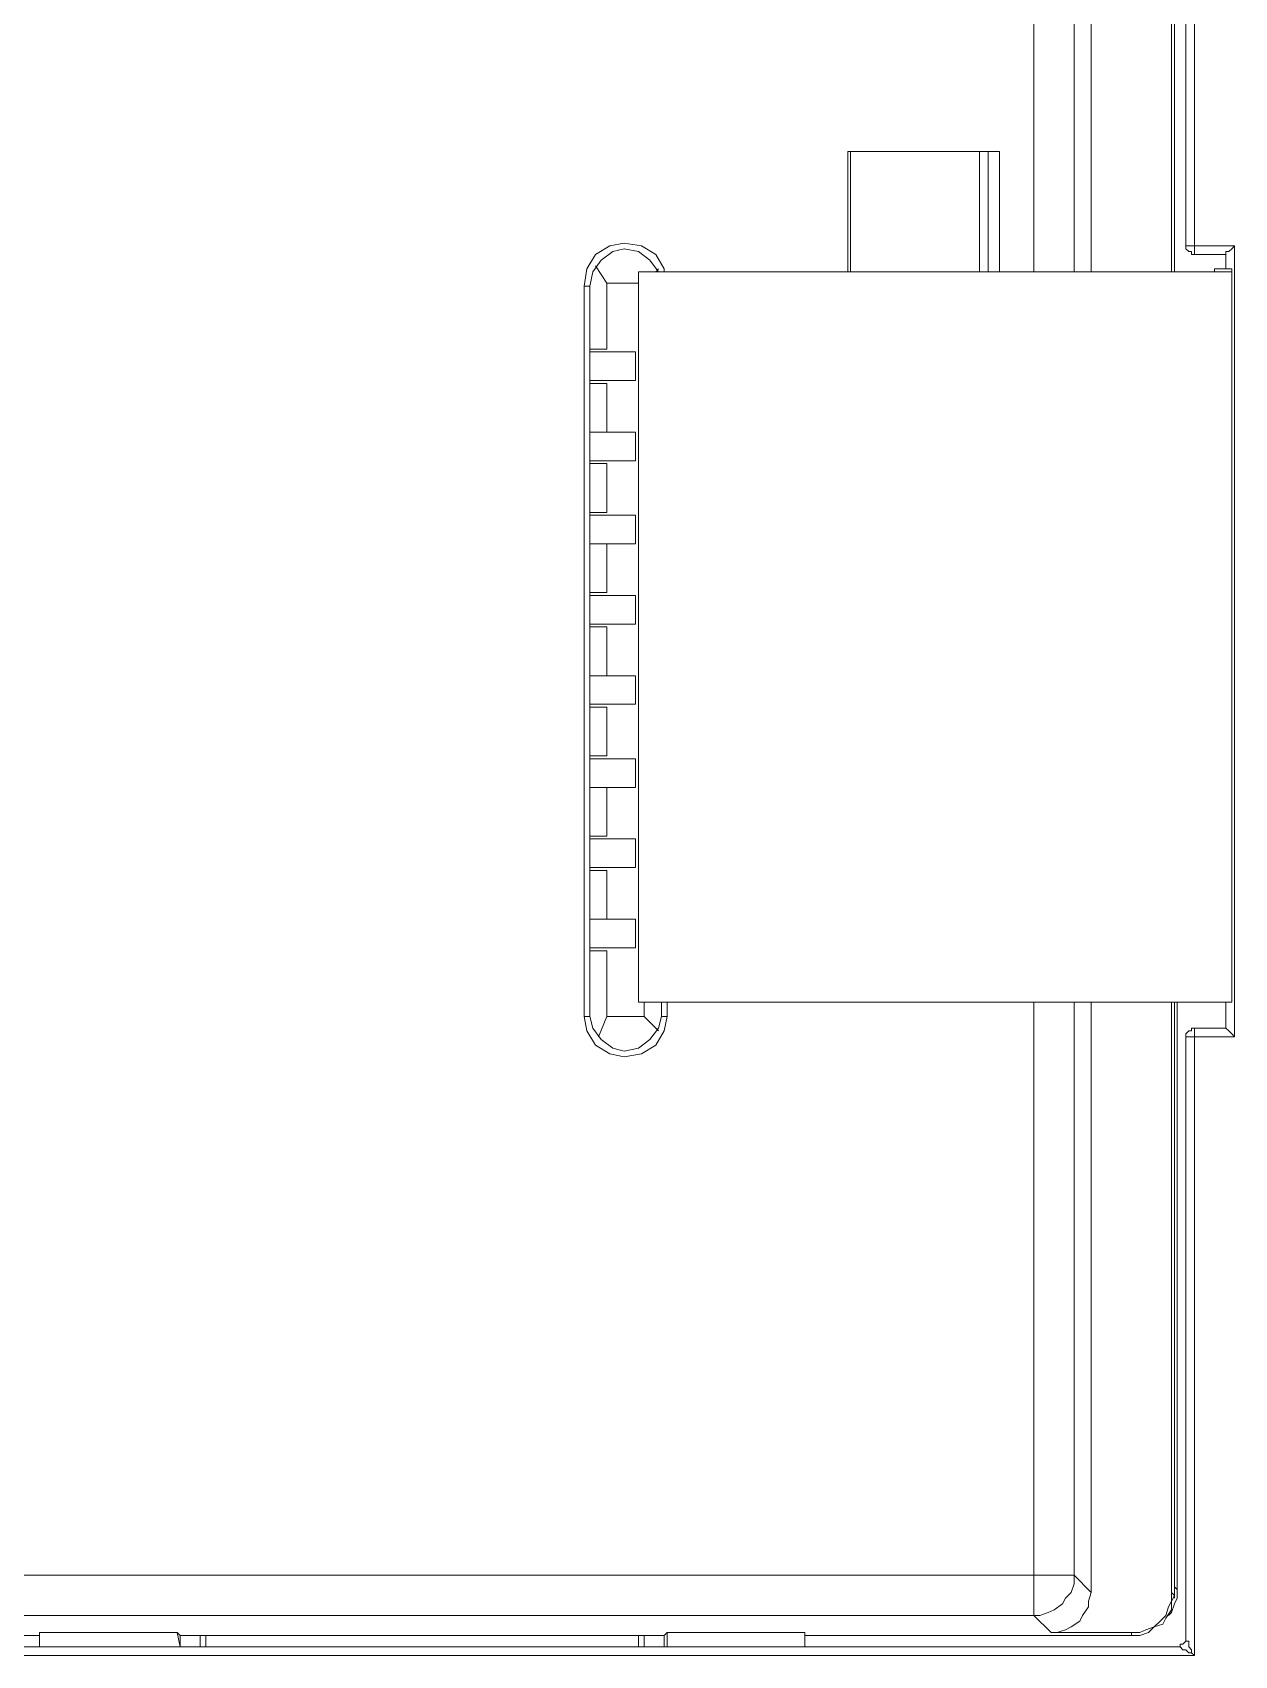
# Model space of a CAD drawing. Header units: centimetres. Extents: x -12.2 to 12.2, y -6.1 to 6.1.
# Drawn here: x -7.083 to -5.603, y -3.759 to -1.76 of the extents above; entities that cross this region are included whole.
import ezdxf

# ---------------------------------------------------------------- set-up
doc = ezdxf.new("R2010")
doc.units = ezdxf.units.CM
doc.header["$MEASUREMENT"] = 0
doc.layers.add('Camada 1', color=7, linetype='Continuous')

msp = doc.modelspace()

# ---------------------------------------------------------------- linework, layer by layer
at = {"layer": 'Camada 1', "lineweight": 9}
for points in [[(-5.65215, 3.74466), (-5.65215, 3.74466), (-5.65215, -2.02326), (-5.65215, -2.02326)], [(-5.66273, -2.02326), (-5.66273, -2.02326), (-5.66273, 3.72349), (-5.66273, 3.72349)], [(-5.77915, -2.05501), (-5.77915, -2.05501), (-5.77915, 3.66705), (-5.77915, 3.66705)], [(-5.68037, -2.05501), (-5.68037, -2.05501), (-5.68037, 3.66705), (-5.68037, 3.66705)], [(-5.8497, -2.05501), (-5.8497, -2.05501), (-5.8497, 0.13222), (-5.8497, 0.13222)], [(-5.80031, 0.13222), (-5.80031, 0.13222), (-5.80031, -2.05501), (-5.80031, -2.05501)], [(-5.67684, -2.05501), (-5.67684, -2.05501), (-5.67684, -1.55759), (-5.67684, -1.55759)], [(-6.07901, -1.90684), (-6.07901, -1.90684), (-5.89204, -1.90684), (-5.89204, -1.90684)], [(-6.07901, -2.05501), (-6.07901, -2.05501), (-6.07901, -1.90684), (-6.07901, -1.90684)], [(-6.07548, -2.05501), (-6.07548, -2.05501), (-6.07548, -1.90684), (-6.07548, -1.90684)], [(-5.91673, -1.90684), (-5.91673, -1.90684), (-5.91673, -2.05501), (-5.91673, -2.05501)], [(-5.90615, -1.90684), (-5.90615, -1.90684), (-5.90615, -2.05501), (-5.90615, -2.05501)], [(-5.89204, -1.90684), (-5.89204, -1.90684), (-5.89204, -2.05501), (-5.89204, -2.05501)], [(-5.65215, -2.02326), (-5.65215, -2.02326), (-5.60276, -2.02326), (-5.60276, -2.02326)], [(-5.61334, -2.03384), (-5.61334, -2.03384), (-5.65215, -2.03384), (-5.65215, -2.03384)], [(-5.61334, -2.05148), (-5.61334, -2.05148), (-5.61334, -2.03384), (-5.61334, -2.03384)], [(-5.60276, -2.02326), (-5.60276, -2.02326), (-5.60276, -2.99692), (-5.60276, -2.99692)], [(-6.38945, -2.04795), (-6.38945, -2.04795), (-6.37534, -2.06912), (-6.37534, -2.06912)], [(-6.33654, -2.95459), (-6.33654, -2.95459), (-6.33654, -2.05501), (-6.33654, -2.05501)], [(-6.33654, -2.05501), (-6.33654, -2.05501), (-6.33654, -2.95459), (-6.33654, -2.95459)], [(-6.31184, -2.05148), (-6.31184, -2.05148), (-6.31537, -2.05501), (-6.31537, -2.05501)], [(-5.62745, -2.05148), (-5.62745, -2.05148), (-5.60629, -2.05148), (-5.60629, -2.05148)], [(-5.62745, -2.05501), (-5.62745, -2.05501), (-5.62745, -2.05148), (-5.62745, -2.05148)], [(-5.60629, -2.05148), (-5.60629, -2.05148), (-5.62745, -2.05148), (-5.62745, -2.05148)], [(-5.62745, -2.05148), (-5.62745, -2.05148), (-5.61334, -2.05148), (-5.61334, -2.05148)], [(-5.60629, -2.05501), (-5.60629, -2.05501), (-5.62745, -2.05501), (-5.62745, -2.05501)], [(-5.60629, -2.05501), (-5.60629, -2.05501), (-5.60629, -2.05148), (-5.60629, -2.05148)], [(-5.60629, -2.95459), (-5.60629, -2.95459), (-5.60629, -2.05501), (-5.60629, -2.05501)], [(-5.60629, -2.05501), (-5.60629, -2.05501), (-5.60629, -2.95459), (-5.60629, -2.95459)], [(-6.40356, -2.07265), (-6.40356, -2.07265), (-6.40356, -2.97223), (-6.40356, -2.97223)], [(-6.40356, -2.07265), (-6.40356, -2.07265), (-6.39651, -2.07265), (-6.39651, -2.07265)], [(-6.39651, -2.97223), (-6.39651, -2.97223), (-6.39651, -2.07265), (-6.39651, -2.07265)], [(-6.37534, -2.06912), (-6.37534, -2.06912), (-6.37534, -2.15026), (-6.37534, -2.15026)], [(-6.33654, -2.06912), (-6.33654, -2.06912), (-6.37534, -2.06912), (-6.37534, -2.06912)], [(-6.34006, -2.15378), (-6.34006, -2.15378), (-6.39651, -2.15378), (-6.39651, -2.15378)], [(-6.34006, -2.15378), (-6.34006, -2.15378), (-6.34006, -2.18906), (-6.34006, -2.18906)], [(-6.34006, -2.18906), (-6.34006, -2.18906), (-6.39651, -2.18906), (-6.39651, -2.18906)], [(-6.37534, -2.19259), (-6.37534, -2.19259), (-6.37534, -2.25256), (-6.37534, -2.25256)], [(-6.39651, -2.25256), (-6.39651, -2.25256), (-6.34006, -2.25256), (-6.34006, -2.25256)], [(-6.34006, -2.28784), (-6.34006, -2.28784), (-6.34006, -2.25256), (-6.34006, -2.25256)], [(-6.39651, -2.28784), (-6.39651, -2.28784), (-6.34006, -2.28784), (-6.34006, -2.28784)], [(-6.37534, -2.29137), (-6.37534, -2.29137), (-6.37534, -2.35134), (-6.37534, -2.35134)], [(-6.34006, -2.35487), (-6.34006, -2.35487), (-6.39651, -2.35487), (-6.39651, -2.35487)], [(-6.34006, -2.35487), (-6.34006, -2.35487), (-6.34006, -2.39015), (-6.34006, -2.39015)], [(-6.34006, -2.39015), (-6.34006, -2.39015), (-6.39651, -2.39015), (-6.39651, -2.39015)], [(-6.37534, -2.39015), (-6.37534, -2.39015), (-6.37534, -2.45012), (-6.37534, -2.45012)], [(-6.39651, -2.45364), (-6.39651, -2.45364), (-6.34006, -2.45364), (-6.34006, -2.45364)], [(-6.34006, -2.48892), (-6.34006, -2.48892), (-6.34006, -2.45364), (-6.34006, -2.45364)], [(-6.39651, -2.48892), (-6.39651, -2.48892), (-6.34006, -2.48892), (-6.34006, -2.48892)], [(-6.37534, -2.49245), (-6.37534, -2.49245), (-6.37534, -2.55242), (-6.37534, -2.55242)], [(-6.34006, -2.55242), (-6.34006, -2.55242), (-6.39651, -2.55242), (-6.39651, -2.55242)], [(-6.34006, -2.55242), (-6.34006, -2.55242), (-6.34006, -2.5877), (-6.34006, -2.5877)], [(-6.34006, -2.5877), (-6.34006, -2.5877), (-6.39651, -2.5877), (-6.39651, -2.5877)], [(-6.37534, -2.59123), (-6.37534, -2.59123), (-6.37534, -2.6512), (-6.37534, -2.6512)], [(-6.39651, -2.65473), (-6.39651, -2.65473), (-6.34006, -2.65473), (-6.34006, -2.65473)], [(-6.34006, -2.69001), (-6.34006, -2.69001), (-6.34006, -2.65473), (-6.34006, -2.65473)], [(-6.39651, -2.69001), (-6.39651, -2.69001), (-6.34006, -2.69001), (-6.34006, -2.69001)], [(-6.37534, -2.69001), (-6.37534, -2.69001), (-6.37534, -2.74998), (-6.37534, -2.74998)], [(-6.34006, -2.75351), (-6.34006, -2.75351), (-6.39651, -2.75351), (-6.39651, -2.75351)], [(-6.34006, -2.75351), (-6.34006, -2.75351), (-6.34006, -2.78878), (-6.34006, -2.78878)], [(-6.34006, -2.78878), (-6.34006, -2.78878), (-6.39651, -2.78878), (-6.39651, -2.78878)], [(-6.37534, -2.79231), (-6.37534, -2.79231), (-6.37534, -2.85228), (-6.37534, -2.85228)], [(-6.39651, -2.85228), (-6.39651, -2.85228), (-6.34006, -2.85228), (-6.34006, -2.85228)], [(-6.34006, -2.88756), (-6.34006, -2.88756), (-6.34006, -2.85228), (-6.34006, -2.85228)], [(-6.39651, -2.88756), (-6.39651, -2.88756), (-6.34006, -2.88756), (-6.34006, -2.88756)], [(-6.37534, -2.89109), (-6.37534, -2.89109), (-6.37534, -2.97223), (-6.37534, -2.97223)], [(-6.33654, -2.95459), (-6.33654, -2.95459), (-6.31537, -2.95459), (-6.31537, -2.95459)], [(-6.32948, -2.97223), (-6.32948, -2.97223), (-6.32948, -2.95459), (-6.32948, -2.95459)], [(-6.32948, -2.97223), (-6.32948, -2.97223), (-6.32948, -2.95459), (-6.32948, -2.95459)], [(-6.30831, -2.95459), (-6.30831, -2.95459), (-6.30831, -2.97223), (-6.30831, -2.97223)], [(-6.30126, -2.97223), (-6.30126, -2.97223), (-6.30126, -2.95459), (-6.30126, -2.95459)], [(-5.8497, -3.66015), (-5.8497, -3.66015), (-5.8497, -2.95459), (-5.8497, -2.95459)], [(-5.80031, -2.95459), (-5.80031, -2.95459), (-5.80031, -3.66015), (-5.80031, -3.66015)], [(-5.77915, -3.68131), (-5.77915, -3.68131), (-5.77915, -2.95459), (-5.77915, -2.95459)], [(-5.68037, -3.68131), (-5.68037, -3.68131), (-5.68037, -2.95459), (-5.68037, -2.95459)], [(-5.67684, -2.95459), (-5.67684, -2.95459), (-5.67684, -3.68484), (-5.67684, -3.68484)], [(-5.67684, -2.95459), (-5.67684, -2.95459), (-5.67684, -3.67426), (-5.67684, -3.67426)], [(-5.67331, -3.67778), (-5.67331, -3.67778), (-5.67331, -2.95459), (-5.67331, -2.95459)], [(-5.62392, -2.95459), (-5.62392, -2.95459), (-5.60629, -2.95459), (-5.60629, -2.95459)], [(-5.61334, -2.98634), (-5.61334, -2.98634), (-5.61334, -2.95459), (-5.61334, -2.95459)], [(-6.40356, -2.97223), (-6.40356, -2.97223), (-6.39651, -2.97223), (-6.39651, -2.97223)], [(-6.37534, -2.97223), (-6.37534, -2.97223), (-6.38592, -2.99692), (-6.38592, -2.99692)], [(-6.37534, -2.97223), (-6.37534, -2.97223), (-6.32948, -2.97223), (-6.32948, -2.97223)], [(-6.31184, -2.98987), (-6.31184, -2.98987), (-6.32948, -2.97223), (-6.32948, -2.97223)], [(-6.30126, -2.97223), (-6.30126, -2.97223), (-6.30831, -2.97223), (-6.30831, -2.97223)], [(-5.66273, -3.73776), (-5.66273, -3.73776), (-5.66273, -2.99692), (-5.66273, -2.99692)], [(-5.65215, -2.98634), (-5.65215, -2.98634), (-5.61334, -2.98634), (-5.61334, -2.98634)], [(-5.65215, -2.99692), (-5.65215, -2.99692), (-5.65215, -3.75892), (-5.65215, -3.75892)], [(-5.60276, -2.99692), (-5.60276, -2.99692), (-5.65215, -2.99692), (-5.65215, -2.99692)], [(-7.52187, -3.66015), (-7.52187, -3.66015), (-5.8497, -3.66015), (-5.8497, -3.66015)], [(-5.80031, -3.66015), (-5.80031, -3.66015), (-5.77915, -3.68131), (-5.77915, -3.68131)], [(-5.67684, -3.67426), (-5.67684, -3.67426), (-5.67331, -3.67778), (-5.67331, -3.67778)], [(-5.68037, -3.68131), (-5.68037, -3.68131), (-5.67684, -3.68484), (-5.67684, -3.68484)], [(-5.8497, -3.70953), (-5.8497, -3.70953), (-7.52187, -3.70953), (-7.52187, -3.70953)], [(-5.82854, -3.7307), (-5.82854, -3.7307), (-5.8497, -3.70953), (-5.8497, -3.70953)], [(-7.07384, -3.73423), (-7.07384, -3.73423), (-8.7319, -3.73423), (-8.7319, -3.73423)], [(-6.90451, -3.7307), (-6.90451, -3.7307), (-7.07384, -3.7307), (-7.07384, -3.7307)], [(-7.07384, -3.74834), (-7.07384, -3.74834), (-7.07384, -3.7307), (-7.07384, -3.7307)], [(-6.90098, -3.73423), (-6.90098, -3.73423), (-6.90451, -3.7307), (-6.90451, -3.7307)], [(-6.90098, -3.74834), (-6.90098, -3.74834), (-6.90451, -3.7307), (-6.90451, -3.7307)], [(-6.30479, -3.73423), (-6.30479, -3.73423), (-6.90098, -3.73423), (-6.90098, -3.73423)], [(-6.90098, -3.73423), (-6.90098, -3.73423), (-6.90098, -3.74834), (-6.90098, -3.74834)], [(-6.87629, -3.74834), (-6.87629, -3.74834), (-6.87629, -3.73423), (-6.87629, -3.73423)], [(-6.86923, -3.73423), (-6.86923, -3.73423), (-6.86923, -3.74834), (-6.86923, -3.74834)], [(-6.33654, -3.74834), (-6.33654, -3.74834), (-6.33654, -3.73423), (-6.33654, -3.73423)], [(-6.32948, -3.73423), (-6.32948, -3.73423), (-6.32948, -3.74834), (-6.32948, -3.74834)], [(-6.30479, -3.73423), (-6.30479, -3.73423), (-6.30126, -3.7307), (-6.30126, -3.7307)], [(-6.30479, -3.74834), (-6.30479, -3.74834), (-6.30479, -3.73423), (-6.30479, -3.73423)], [(-6.13192, -3.7307), (-6.13192, -3.7307), (-6.30126, -3.7307), (-6.30126, -3.7307)], [(-6.30126, -3.7307), (-6.30126, -3.7307), (-6.30126, -3.74834), (-6.30126, -3.74834)], [(-6.13192, -3.74834), (-6.13192, -3.74834), (-6.13192, -3.7307), (-6.13192, -3.7307)], [(-5.72976, -3.73423), (-5.72976, -3.73423), (-6.13192, -3.73423), (-6.13192, -3.73423)], [(-5.82854, -3.7307), (-5.82854, -3.7307), (-5.72976, -3.7307), (-5.72976, -3.7307)], [(-5.72976, -3.73423), (-5.72976, -3.73423), (-5.72976, -3.7307), (-5.72976, -3.7307)], [(-10.13242, -3.74834), (-10.13242, -3.74834), (-5.67331, -3.74834), (-5.67331, -3.74834)], [(-5.65215, -3.75892), (-5.65215, -3.75892), (-10.15359, -3.75892), (-10.15359, -3.75892)]]:
    msp.add_open_spline(points, degree=3, dxfattribs=at)
for points, knots in [([(-6.30479, -2.05501), (-6.30479, -2.05501), (-6.30479, -2.05148), (-6.30479, -2.05148), (-6.30479, -2.05148), (-6.31537, -2.03384), (-6.31537, -2.03384), (-6.31537, -2.03384), (-6.33301, -2.02326), (-6.33301, -2.02326), (-6.33301, -2.02326), (-6.35417, -2.01973), (-6.35417, -2.01973), (-6.35417, -2.01973), (-6.37181, -2.02326), (-6.37181, -2.02326), (-6.37181, -2.02326), (-6.38945, -2.03384), (-6.38945, -2.03384), (-6.38945, -2.03384), (-6.40004, -2.05148), (-6.40004, -2.05148), (-6.40004, -2.05148), (-6.40356, -2.07265), (-6.40356, -2.07265)], [0, 0, 0, 0, 0.125, 0.125, 0.125, 0.25, 0.25, 0.25, 0.375, 0.375, 0.375, 0.5, 0.5, 0.5, 0.625, 0.625, 0.625, 0.75, 0.75, 0.75, 0.875, 0.875, 0.875, 1, 1, 1, 1]), ([(-6.39651, -2.07265), (-6.39651, -2.07265), (-6.39298, -2.05501), (-6.39298, -2.05501), (-6.39298, -2.05501), (-6.3824, -2.0409), (-6.3824, -2.0409), (-6.3824, -2.0409), (-6.36829, -2.03031), (-6.36829, -2.03031), (-6.36829, -2.03031), (-6.35417, -2.02678), (-6.35417, -2.02678), (-6.35417, -2.02678), (-6.33654, -2.03031), (-6.33654, -2.03031), (-6.33654, -2.03031), (-6.32242, -2.0409), (-6.32242, -2.0409), (-6.32242, -2.0409), (-6.31184, -2.05501), (-6.31184, -2.05501)], [0, 0, 0, 0, 0.1428571, 0.1428571, 0.1428571, 0.2857143, 0.2857143, 0.2857143, 0.4285714, 0.4285714, 0.4285714, 0.5714286, 0.5714286, 0.5714286, 0.7142857, 0.7142857, 0.7142857, 0.8571429, 0.8571429, 0.8571429, 1, 1, 1, 1]), ([(-5.66273, -2.02326), (-5.66273, -2.02326), (-5.66273, -2.02326), (-5.66273, -2.02326), (-5.66273, -2.02326), (-5.66273, -2.02678), (-5.66273, -2.02678), (-5.66273, -2.02678), (-5.6592, -2.03031), (-5.6592, -2.03031), (-5.6592, -2.03031), (-5.65567, -2.03031), (-5.65567, -2.03031), (-5.65567, -2.03031), (-5.65567, -2.03384), (-5.65567, -2.03384), (-5.65567, -2.03384), (-5.65215, -2.03384), (-5.65215, -2.03384)], [0, 0, 0, 0, 0.1666667, 0.1666667, 0.1666667, 0.3333333, 0.3333333, 0.3333333, 0.5, 0.5, 0.5, 0.6666667, 0.6666667, 0.6666667, 0.8333333, 0.8333333, 0.8333333, 1, 1, 1, 1]), ([(-5.66273, -2.02326), (-5.66273, -2.02326), (-5.66273, -2.02326), (-5.66273, -2.02326), (-5.66273, -2.02326), (-5.6592, -2.02326), (-5.6592, -2.02326), (-5.6592, -2.02326), (-5.65567, -2.02326), (-5.65567, -2.02326), (-5.65567, -2.02326), (-5.65215, -2.02326), (-5.65215, -2.02326)], [0, 0, 0, 0, 0.25, 0.25, 0.25, 0.5, 0.5, 0.5, 0.75, 0.75, 0.75, 1, 1, 1, 1]), ([(-5.65215, -2.02326), (-5.65215, -2.02326), (-5.65215, -2.02326), (-5.65215, -2.02326), (-5.65215, -2.02326), (-5.65215, -2.02678), (-5.65215, -2.02678), (-5.65215, -2.02678), (-5.65215, -2.03031), (-5.65215, -2.03031), (-5.65215, -2.03031), (-5.65215, -2.03384), (-5.65215, -2.03384)], [0, 0, 0, 0, 0.25, 0.25, 0.25, 0.5, 0.5, 0.5, 0.75, 0.75, 0.75, 1, 1, 1, 1]), ([(-5.61334, -2.03384), (-5.61334, -2.03384), (-5.61334, -2.03384), (-5.61334, -2.03384), (-5.61334, -2.03384), (-5.61334, -2.03031), (-5.61334, -2.03031), (-5.61334, -2.03031), (-5.60981, -2.03031), (-5.60981, -2.03031), (-5.60981, -2.03031), (-5.60629, -2.02678), (-5.60629, -2.02678), (-5.60629, -2.02678), (-5.60276, -2.02326), (-5.60276, -2.02326)], [0, 0, 0, 0, 0.2, 0.2, 0.2, 0.4, 0.4, 0.4, 0.6, 0.6, 0.6, 0.8, 0.8, 0.8, 1, 1, 1, 1]), ([(-6.33654, -2.05501), (-6.33654, -2.05501), (-6.32948, -2.05501), (-6.32948, -2.05501), (-6.32948, -2.05501), (-6.30831, -2.05501), (-6.30831, -2.05501), (-6.30831, -2.05501), (-6.27304, -2.05501), (-6.27304, -2.05501), (-6.27304, -2.05501), (-6.2307, -2.05501), (-6.2307, -2.05501), (-6.2307, -2.05501), (-6.17426, -2.05501), (-6.17426, -2.05501), (-6.17426, -2.05501), (-6.11076, -2.05501), (-6.11076, -2.05501), (-6.11076, -2.05501), (-6.04373, -2.05501), (-6.04373, -2.05501), (-6.04373, -2.05501), (-5.96965, -2.05501), (-5.96965, -2.05501), (-5.96965, -2.05501), (-5.89909, -2.05501), (-5.89909, -2.05501), (-5.89909, -2.05501), (-5.83206, -2.05501), (-5.83206, -2.05501), (-5.83206, -2.05501), (-5.76856, -2.05501), (-5.76856, -2.05501), (-5.76856, -2.05501), (-5.71212, -2.05501), (-5.71212, -2.05501), (-5.71212, -2.05501), (-5.66626, -2.05501), (-5.66626, -2.05501), (-5.66626, -2.05501), (-5.63451, -2.05501), (-5.63451, -2.05501), (-5.63451, -2.05501), (-5.61334, -2.05501), (-5.61334, -2.05501), (-5.61334, -2.05501), (-5.60629, -2.05501), (-5.60629, -2.05501)], [0, 0, 0, 0, 0.0625, 0.0625, 0.0625, 0.125, 0.125, 0.125, 0.1875, 0.1875, 0.1875, 0.25, 0.25, 0.25, 0.3125, 0.3125, 0.3125, 0.375, 0.375, 0.375, 0.4375, 0.4375, 0.4375, 0.5, 0.5, 0.5, 0.5625, 0.5625, 0.5625, 0.625, 0.625, 0.625, 0.6875, 0.6875, 0.6875, 0.75, 0.75, 0.75, 0.8125, 0.8125, 0.8125, 0.875, 0.875, 0.875, 0.9375, 0.9375, 0.9375, 1, 1, 1, 1]), ([(-5.62745, -2.05148), (-5.62745, -2.05148), (-5.62392, -2.05148), (-5.62392, -2.05148), (-5.62392, -2.05148), (-5.6204, -2.05148), (-5.6204, -2.05148), (-5.6204, -2.05148), (-5.61334, -2.05148), (-5.61334, -2.05148)], [0, 0, 0, 0, 0.3333333, 0.3333333, 0.3333333, 0.6666667, 0.6666667, 0.6666667, 1, 1, 1, 1]), ([(-6.37534, -2.15026), (-6.37534, -2.15026), (-6.37534, -2.15026), (-6.37534, -2.15026), (-6.37534, -2.15026), (-6.37887, -2.15026), (-6.37887, -2.15026), (-6.37887, -2.15026), (-6.38592, -2.15026), (-6.38592, -2.15026), (-6.38592, -2.15026), (-6.39651, -2.15026), (-6.39651, -2.15026)], [0, 0, 0, 0, 0.25, 0.25, 0.25, 0.5, 0.5, 0.5, 0.75, 0.75, 0.75, 1, 1, 1, 1]), ([(-6.39651, -2.19259), (-6.39651, -2.19259), (-6.38592, -2.19259), (-6.38592, -2.19259), (-6.38592, -2.19259), (-6.37887, -2.19259), (-6.37887, -2.19259), (-6.37887, -2.19259), (-6.37534, -2.19259), (-6.37534, -2.19259)], [0, 0, 0, 0, 0.3333333, 0.3333333, 0.3333333, 0.6666667, 0.6666667, 0.6666667, 1, 1, 1, 1]), ([(-6.37534, -2.25256), (-6.37534, -2.25256), (-6.37534, -2.25256), (-6.37534, -2.25256), (-6.37534, -2.25256), (-6.37887, -2.25256), (-6.37887, -2.25256), (-6.37887, -2.25256), (-6.38592, -2.25256), (-6.38592, -2.25256), (-6.38592, -2.25256), (-6.39651, -2.25256), (-6.39651, -2.25256)], [0, 0, 0, 0, 0.25, 0.25, 0.25, 0.5, 0.5, 0.5, 0.75, 0.75, 0.75, 1, 1, 1, 1]), ([(-6.39651, -2.29137), (-6.39651, -2.29137), (-6.38592, -2.29137), (-6.38592, -2.29137), (-6.38592, -2.29137), (-6.37887, -2.29137), (-6.37887, -2.29137), (-6.37887, -2.29137), (-6.37534, -2.29137), (-6.37534, -2.29137)], [0, 0, 0, 0, 0.3333333, 0.3333333, 0.3333333, 0.6666667, 0.6666667, 0.6666667, 1, 1, 1, 1]), ([(-6.37534, -2.35134), (-6.37534, -2.35134), (-6.37534, -2.35134), (-6.37534, -2.35134), (-6.37534, -2.35134), (-6.37887, -2.35134), (-6.37887, -2.35134), (-6.37887, -2.35134), (-6.38592, -2.35134), (-6.38592, -2.35134), (-6.38592, -2.35134), (-6.39651, -2.35134), (-6.39651, -2.35134)], [0, 0, 0, 0, 0.25, 0.25, 0.25, 0.5, 0.5, 0.5, 0.75, 0.75, 0.75, 1, 1, 1, 1]), ([(-6.39651, -2.39015), (-6.39651, -2.39015), (-6.38592, -2.39015), (-6.38592, -2.39015), (-6.38592, -2.39015), (-6.37887, -2.39015), (-6.37887, -2.39015), (-6.37887, -2.39015), (-6.37534, -2.39015), (-6.37534, -2.39015)], [0, 0, 0, 0, 0.3333333, 0.3333333, 0.3333333, 0.6666667, 0.6666667, 0.6666667, 1, 1, 1, 1]), ([(-6.37534, -2.45012), (-6.37534, -2.45012), (-6.37534, -2.45012), (-6.37534, -2.45012), (-6.37534, -2.45012), (-6.37887, -2.45012), (-6.37887, -2.45012), (-6.37887, -2.45012), (-6.38592, -2.45012), (-6.38592, -2.45012), (-6.38592, -2.45012), (-6.39651, -2.45012), (-6.39651, -2.45012)], [0, 0, 0, 0, 0.25, 0.25, 0.25, 0.5, 0.5, 0.5, 0.75, 0.75, 0.75, 1, 1, 1, 1]), ([(-6.39651, -2.49245), (-6.39651, -2.49245), (-6.38592, -2.49245), (-6.38592, -2.49245), (-6.38592, -2.49245), (-6.37887, -2.49245), (-6.37887, -2.49245), (-6.37887, -2.49245), (-6.37534, -2.49245), (-6.37534, -2.49245)], [0, 0, 0, 0, 0.3333333, 0.3333333, 0.3333333, 0.6666667, 0.6666667, 0.6666667, 1, 1, 1, 1]), ([(-6.37534, -2.55242), (-6.37534, -2.55242), (-6.37534, -2.55242), (-6.37534, -2.55242), (-6.37534, -2.55242), (-6.37887, -2.55242), (-6.37887, -2.55242), (-6.37887, -2.55242), (-6.38592, -2.55242), (-6.38592, -2.55242), (-6.38592, -2.55242), (-6.39651, -2.55242), (-6.39651, -2.55242)], [0, 0, 0, 0, 0.25, 0.25, 0.25, 0.5, 0.5, 0.5, 0.75, 0.75, 0.75, 1, 1, 1, 1]), ([(-6.39651, -2.59123), (-6.39651, -2.59123), (-6.38592, -2.59123), (-6.38592, -2.59123), (-6.38592, -2.59123), (-6.37887, -2.59123), (-6.37887, -2.59123), (-6.37887, -2.59123), (-6.37534, -2.59123), (-6.37534, -2.59123)], [0, 0, 0, 0, 0.3333333, 0.3333333, 0.3333333, 0.6666667, 0.6666667, 0.6666667, 1, 1, 1, 1]), ([(-6.37534, -2.6512), (-6.37534, -2.6512), (-6.37534, -2.6512), (-6.37534, -2.6512), (-6.37534, -2.6512), (-6.37887, -2.6512), (-6.37887, -2.6512), (-6.37887, -2.6512), (-6.38592, -2.6512), (-6.38592, -2.6512), (-6.38592, -2.6512), (-6.39651, -2.6512), (-6.39651, -2.6512)], [0, 0, 0, 0, 0.25, 0.25, 0.25, 0.5, 0.5, 0.5, 0.75, 0.75, 0.75, 1, 1, 1, 1]), ([(-6.39651, -2.69001), (-6.39651, -2.69001), (-6.38592, -2.69001), (-6.38592, -2.69001), (-6.38592, -2.69001), (-6.37887, -2.69001), (-6.37887, -2.69001), (-6.37887, -2.69001), (-6.37534, -2.69001), (-6.37534, -2.69001)], [0, 0, 0, 0, 0.3333333, 0.3333333, 0.3333333, 0.6666667, 0.6666667, 0.6666667, 1, 1, 1, 1]), ([(-6.37534, -2.74998), (-6.37534, -2.74998), (-6.37534, -2.74998), (-6.37534, -2.74998), (-6.37534, -2.74998), (-6.37887, -2.74998), (-6.37887, -2.74998), (-6.37887, -2.74998), (-6.38592, -2.74998), (-6.38592, -2.74998), (-6.38592, -2.74998), (-6.39651, -2.74998), (-6.39651, -2.74998)], [0, 0, 0, 0, 0.25, 0.25, 0.25, 0.5, 0.5, 0.5, 0.75, 0.75, 0.75, 1, 1, 1, 1]), ([(-6.39651, -2.79231), (-6.39651, -2.79231), (-6.38592, -2.79231), (-6.38592, -2.79231), (-6.38592, -2.79231), (-6.37887, -2.79231), (-6.37887, -2.79231), (-6.37887, -2.79231), (-6.37534, -2.79231), (-6.37534, -2.79231)], [0, 0, 0, 0, 0.3333333, 0.3333333, 0.3333333, 0.6666667, 0.6666667, 0.6666667, 1, 1, 1, 1]), ([(-6.37534, -2.85228), (-6.37534, -2.85228), (-6.37534, -2.85228), (-6.37534, -2.85228), (-6.37534, -2.85228), (-6.37887, -2.85228), (-6.37887, -2.85228), (-6.37887, -2.85228), (-6.38592, -2.85228), (-6.38592, -2.85228), (-6.38592, -2.85228), (-6.39651, -2.85228), (-6.39651, -2.85228)], [0, 0, 0, 0, 0.25, 0.25, 0.25, 0.5, 0.5, 0.5, 0.75, 0.75, 0.75, 1, 1, 1, 1]), ([(-6.39651, -2.89109), (-6.39651, -2.89109), (-6.38592, -2.89109), (-6.38592, -2.89109), (-6.38592, -2.89109), (-6.37887, -2.89109), (-6.37887, -2.89109), (-6.37887, -2.89109), (-6.37534, -2.89109), (-6.37534, -2.89109)], [0, 0, 0, 0, 0.3333333, 0.3333333, 0.3333333, 0.6666667, 0.6666667, 0.6666667, 1, 1, 1, 1]), ([(-5.60629, -2.95459), (-5.60629, -2.95459), (-5.61334, -2.95459), (-5.61334, -2.95459), (-5.61334, -2.95459), (-5.63451, -2.95459), (-5.63451, -2.95459), (-5.63451, -2.95459), (-5.66626, -2.95459), (-5.66626, -2.95459), (-5.66626, -2.95459), (-5.71212, -2.95459), (-5.71212, -2.95459), (-5.71212, -2.95459), (-5.76856, -2.95459), (-5.76856, -2.95459), (-5.76856, -2.95459), (-5.83206, -2.95459), (-5.83206, -2.95459), (-5.83206, -2.95459), (-5.89909, -2.95459), (-5.89909, -2.95459), (-5.89909, -2.95459), (-5.96965, -2.95459), (-5.96965, -2.95459), (-5.96965, -2.95459), (-6.0402, -2.95459), (-6.0402, -2.95459), (-6.0402, -2.95459), (-6.11076, -2.95459), (-6.11076, -2.95459), (-6.11076, -2.95459), (-6.17426, -2.95459), (-6.17426, -2.95459), (-6.17426, -2.95459), (-6.22717, -2.95459), (-6.22717, -2.95459), (-6.22717, -2.95459), (-6.27304, -2.95459), (-6.27304, -2.95459), (-6.27304, -2.95459), (-6.30831, -2.95459), (-6.30831, -2.95459), (-6.30831, -2.95459), (-6.32948, -2.95459), (-6.32948, -2.95459), (-6.32948, -2.95459), (-6.33654, -2.95459), (-6.33654, -2.95459)], [0, 0, 0, 0, 0.0625, 0.0625, 0.0625, 0.125, 0.125, 0.125, 0.1875, 0.1875, 0.1875, 0.25, 0.25, 0.25, 0.3125, 0.3125, 0.3125, 0.375, 0.375, 0.375, 0.4375, 0.4375, 0.4375, 0.5, 0.5, 0.5, 0.5625, 0.5625, 0.5625, 0.625, 0.625, 0.625, 0.6875, 0.6875, 0.6875, 0.75, 0.75, 0.75, 0.8125, 0.8125, 0.8125, 0.875, 0.875, 0.875, 0.9375, 0.9375, 0.9375, 1, 1, 1, 1]), ([(-5.62392, -2.95459), (-5.62392, -2.95459), (-5.63098, -2.95459), (-5.63098, -2.95459), (-5.63098, -2.95459), (-5.65215, -2.95459), (-5.65215, -2.95459), (-5.65215, -2.95459), (-5.6839, -2.95459), (-5.6839, -2.95459), (-5.6839, -2.95459), (-5.72623, -2.95459), (-5.72623, -2.95459), (-5.72623, -2.95459), (-5.77915, -2.95459), (-5.77915, -2.95459), (-5.77915, -2.95459), (-5.83912, -2.95459), (-5.83912, -2.95459), (-5.83912, -2.95459), (-5.90262, -2.95459), (-5.90262, -2.95459), (-5.90262, -2.95459), (-5.96965, -2.95459), (-5.96965, -2.95459), (-5.96965, -2.95459), (-6.03667, -2.95459), (-6.03667, -2.95459), (-6.03667, -2.95459), (-6.1037, -2.95459), (-6.1037, -2.95459), (-6.1037, -2.95459), (-6.16367, -2.95459), (-6.16367, -2.95459), (-6.16367, -2.95459), (-6.21306, -2.95459), (-6.21306, -2.95459), (-6.21306, -2.95459), (-6.25892, -2.95459), (-6.25892, -2.95459), (-6.25892, -2.95459), (-6.29067, -2.95459), (-6.29067, -2.95459), (-6.29067, -2.95459), (-6.30831, -2.95459), (-6.30831, -2.95459), (-6.30831, -2.95459), (-6.31537, -2.95459), (-6.31537, -2.95459)], [0, 0, 0, 0, 0.0625, 0.0625, 0.0625, 0.125, 0.125, 0.125, 0.1875, 0.1875, 0.1875, 0.25, 0.25, 0.25, 0.3125, 0.3125, 0.3125, 0.375, 0.375, 0.375, 0.4375, 0.4375, 0.4375, 0.5, 0.5, 0.5, 0.5625, 0.5625, 0.5625, 0.625, 0.625, 0.625, 0.6875, 0.6875, 0.6875, 0.75, 0.75, 0.75, 0.8125, 0.8125, 0.8125, 0.875, 0.875, 0.875, 0.9375, 0.9375, 0.9375, 1, 1, 1, 1]), ([(-6.40356, -2.97223), (-6.40356, -2.97223), (-6.40004, -2.98987), (-6.40004, -2.98987), (-6.40004, -2.98987), (-6.38945, -3.00751), (-6.38945, -3.00751), (-6.38945, -3.00751), (-6.37181, -3.01809), (-6.37181, -3.01809), (-6.37181, -3.01809), (-6.35417, -3.02162), (-6.35417, -3.02162), (-6.35417, -3.02162), (-6.33301, -3.01809), (-6.33301, -3.01809), (-6.33301, -3.01809), (-6.31537, -3.00751), (-6.31537, -3.00751), (-6.31537, -3.00751), (-6.30479, -2.98987), (-6.30479, -2.98987), (-6.30479, -2.98987), (-6.30126, -2.97223), (-6.30126, -2.97223)], [0, 0, 0, 0, 0.125, 0.125, 0.125, 0.25, 0.25, 0.25, 0.375, 0.375, 0.375, 0.5, 0.5, 0.5, 0.625, 0.625, 0.625, 0.75, 0.75, 0.75, 0.875, 0.875, 0.875, 1, 1, 1, 1]), ([(-6.30831, -2.97223), (-6.30831, -2.97223), (-6.31184, -2.98634), (-6.31184, -2.98634), (-6.31184, -2.98634), (-6.32242, -3.00045), (-6.32242, -3.00045), (-6.32242, -3.00045), (-6.33654, -3.01103), (-6.33654, -3.01103), (-6.33654, -3.01103), (-6.35417, -3.01456), (-6.35417, -3.01456), (-6.35417, -3.01456), (-6.36829, -3.01103), (-6.36829, -3.01103), (-6.36829, -3.01103), (-6.3824, -3.00045), (-6.3824, -3.00045), (-6.3824, -3.00045), (-6.39298, -2.98634), (-6.39298, -2.98634), (-6.39298, -2.98634), (-6.39651, -2.97223), (-6.39651, -2.97223)], [0, 0, 0, 0, 0.125, 0.125, 0.125, 0.25, 0.25, 0.25, 0.375, 0.375, 0.375, 0.5, 0.5, 0.5, 0.625, 0.625, 0.625, 0.75, 0.75, 0.75, 0.875, 0.875, 0.875, 1, 1, 1, 1]), ([(-5.65215, -2.98634), (-5.65215, -2.98634), (-5.65567, -2.98634), (-5.65567, -2.98634), (-5.65567, -2.98634), (-5.65567, -2.98987), (-5.65567, -2.98987), (-5.65567, -2.98987), (-5.6592, -2.98987), (-5.6592, -2.98987), (-5.6592, -2.98987), (-5.66273, -2.9934), (-5.66273, -2.9934), (-5.66273, -2.9934), (-5.66273, -2.99692), (-5.66273, -2.99692)], [0, 0, 0, 0, 0.2, 0.2, 0.2, 0.4, 0.4, 0.4, 0.6, 0.6, 0.6, 0.8, 0.8, 0.8, 1, 1, 1, 1]), ([(-5.65215, -2.99692), (-5.65215, -2.99692), (-5.65567, -2.99692), (-5.65567, -2.99692), (-5.65567, -2.99692), (-5.6592, -2.99692), (-5.6592, -2.99692), (-5.6592, -2.99692), (-5.66273, -2.99692), (-5.66273, -2.99692)], [0, 0, 0, 0, 0.3333333, 0.3333333, 0.3333333, 0.6666667, 0.6666667, 0.6666667, 1, 1, 1, 1]), ([(-5.65215, -2.98634), (-5.65215, -2.98634), (-5.65215, -2.98634), (-5.65215, -2.98634), (-5.65215, -2.98634), (-5.65215, -2.98987), (-5.65215, -2.98987), (-5.65215, -2.98987), (-5.65215, -2.9934), (-5.65215, -2.9934), (-5.65215, -2.9934), (-5.65215, -2.99692), (-5.65215, -2.99692)], [0, 0, 0, 0, 0.25, 0.25, 0.25, 0.5, 0.5, 0.5, 0.75, 0.75, 0.75, 1, 1, 1, 1]), ([(-5.61334, -2.98634), (-5.61334, -2.98634), (-5.61334, -2.98634), (-5.61334, -2.98634), (-5.61334, -2.98634), (-5.60981, -2.98987), (-5.60981, -2.98987), (-5.60981, -2.98987), (-5.60629, -2.9934), (-5.60629, -2.9934), (-5.60629, -2.9934), (-5.60276, -2.99692), (-5.60276, -2.99692)], [0, 0, 0, 0, 0.25, 0.25, 0.25, 0.5, 0.5, 0.5, 0.75, 0.75, 0.75, 1, 1, 1, 1]), ([(-5.8497, -3.70953), (-5.8497, -3.70953), (-5.8497, -3.70953), (-5.8497, -3.70953), (-5.8497, -3.70953), (-5.8497, -3.70601), (-5.8497, -3.70601), (-5.8497, -3.70601), (-5.8497, -3.70248), (-5.8497, -3.70248), (-5.8497, -3.70248), (-5.8497, -3.69542), (-5.8497, -3.69542), (-5.8497, -3.69542), (-5.8497, -3.68837), (-5.8497, -3.68837), (-5.8497, -3.68837), (-5.8497, -3.68131), (-5.8497, -3.68131), (-5.8497, -3.68131), (-5.8497, -3.67073), (-5.8497, -3.67073), (-5.8497, -3.67073), (-5.8497, -3.66015), (-5.8497, -3.66015)], [0, 0, 0, 0, 0.125, 0.125, 0.125, 0.25, 0.25, 0.25, 0.375, 0.375, 0.375, 0.5, 0.5, 0.5, 0.625, 0.625, 0.625, 0.75, 0.75, 0.75, 0.875, 0.875, 0.875, 1, 1, 1, 1]), ([(-5.8497, -3.66015), (-5.8497, -3.66015), (-5.84265, -3.66015), (-5.84265, -3.66015), (-5.84265, -3.66015), (-5.83206, -3.66015), (-5.83206, -3.66015), (-5.83206, -3.66015), (-5.82501, -3.66015), (-5.82501, -3.66015), (-5.82501, -3.66015), (-5.81442, -3.66015), (-5.81442, -3.66015), (-5.81442, -3.66015), (-5.8109, -3.66015), (-5.8109, -3.66015), (-5.8109, -3.66015), (-5.80384, -3.66015), (-5.80384, -3.66015), (-5.80384, -3.66015), (-5.80031, -3.66015), (-5.80031, -3.66015)], [0, 0, 0, 0, 0.1428571, 0.1428571, 0.1428571, 0.2857143, 0.2857143, 0.2857143, 0.4285714, 0.4285714, 0.4285714, 0.5714286, 0.5714286, 0.5714286, 0.7142857, 0.7142857, 0.7142857, 0.8571429, 0.8571429, 0.8571429, 1, 1, 1, 1]), ([(-5.80031, -3.66015), (-5.80031, -3.66015), (-5.80031, -3.67073), (-5.80031, -3.67073), (-5.80031, -3.67073), (-5.80384, -3.68131), (-5.80384, -3.68131), (-5.80384, -3.68131), (-5.8109, -3.68837), (-5.8109, -3.68837), (-5.8109, -3.68837), (-5.81442, -3.69542), (-5.81442, -3.69542), (-5.81442, -3.69542), (-5.82501, -3.70248), (-5.82501, -3.70248), (-5.82501, -3.70248), (-5.83206, -3.70601), (-5.83206, -3.70601), (-5.83206, -3.70601), (-5.84265, -3.70953), (-5.84265, -3.70953), (-5.84265, -3.70953), (-5.8497, -3.70953), (-5.8497, -3.70953)], [0, 0, 0, 0, 0.125, 0.125, 0.125, 0.25, 0.25, 0.25, 0.375, 0.375, 0.375, 0.5, 0.5, 0.5, 0.625, 0.625, 0.625, 0.75, 0.75, 0.75, 0.875, 0.875, 0.875, 1, 1, 1, 1]), ([(-5.67684, -3.67426), (-5.67684, -3.67426), (-5.67684, -3.68484), (-5.67684, -3.68484), (-5.67684, -3.68484), (-5.67684, -3.68837), (-5.67684, -3.68837)], [0, 0, 0, 0, 0.5, 0.5, 0.5, 1, 1, 1, 1]), ([(-5.77915, -3.68131), (-5.77915, -3.68131), (-5.78267, -3.6919), (-5.78267, -3.6919), (-5.78267, -3.6919), (-5.78267, -3.69895), (-5.78267, -3.69895), (-5.78267, -3.69895), (-5.78973, -3.70953), (-5.78973, -3.70953), (-5.78973, -3.70953), (-5.79326, -3.71659), (-5.79326, -3.71659), (-5.79326, -3.71659), (-5.80384, -3.72364), (-5.80384, -3.72364), (-5.80384, -3.72364), (-5.8109, -3.72717), (-5.8109, -3.72717), (-5.8109, -3.72717), (-5.82148, -3.7307), (-5.82148, -3.7307), (-5.82148, -3.7307), (-5.82854, -3.7307), (-5.82854, -3.7307)], [0, 0, 0, 0, 0.125, 0.125, 0.125, 0.25, 0.25, 0.25, 0.375, 0.375, 0.375, 0.5, 0.5, 0.5, 0.625, 0.625, 0.625, 0.75, 0.75, 0.75, 0.875, 0.875, 0.875, 1, 1, 1, 1]), ([(-5.72976, -3.7307), (-5.72976, -3.7307), (-5.71917, -3.7307), (-5.71917, -3.7307), (-5.71917, -3.7307), (-5.71212, -3.72717), (-5.71212, -3.72717), (-5.71212, -3.72717), (-5.70154, -3.72364), (-5.70154, -3.72364), (-5.70154, -3.72364), (-5.69448, -3.71659), (-5.69448, -3.71659), (-5.69448, -3.71659), (-5.68742, -3.70953), (-5.68742, -3.70953), (-5.68742, -3.70953), (-5.6839, -3.69895), (-5.6839, -3.69895), (-5.6839, -3.69895), (-5.68037, -3.6919), (-5.68037, -3.6919), (-5.68037, -3.6919), (-5.68037, -3.68131), (-5.68037, -3.68131)], [0, 0, 0, 0, 0.125, 0.125, 0.125, 0.25, 0.25, 0.25, 0.375, 0.375, 0.375, 0.5, 0.5, 0.5, 0.625, 0.625, 0.625, 0.75, 0.75, 0.75, 0.875, 0.875, 0.875, 1, 1, 1, 1]), ([(-5.67684, -3.68484), (-5.67684, -3.68484), (-5.68037, -3.6919), (-5.68037, -3.6919), (-5.68037, -3.6919), (-5.68037, -3.70248), (-5.68037, -3.70248), (-5.68037, -3.70248), (-5.68742, -3.71306), (-5.68742, -3.71306), (-5.68742, -3.71306), (-5.69095, -3.72012), (-5.69095, -3.72012), (-5.69095, -3.72012), (-5.70154, -3.72364), (-5.70154, -3.72364), (-5.70154, -3.72364), (-5.70859, -3.7307), (-5.70859, -3.7307), (-5.70859, -3.7307), (-5.71917, -3.73423), (-5.71917, -3.73423), (-5.71917, -3.73423), (-5.72976, -3.73423), (-5.72976, -3.73423)], [0, 0, 0, 0, 0.125, 0.125, 0.125, 0.25, 0.25, 0.25, 0.375, 0.375, 0.375, 0.5, 0.5, 0.5, 0.625, 0.625, 0.625, 0.75, 0.75, 0.75, 0.875, 0.875, 0.875, 1, 1, 1, 1]), ([(-5.6839, -3.70953), (-5.6839, -3.70953), (-5.68037, -3.70601), (-5.68037, -3.70601), (-5.68037, -3.70601), (-5.67684, -3.69542), (-5.67684, -3.69542), (-5.67684, -3.69542), (-5.67331, -3.68837), (-5.67331, -3.68837), (-5.67331, -3.68837), (-5.67331, -3.67778), (-5.67331, -3.67778)], [0, 0, 0, 0, 0.25, 0.25, 0.25, 0.5, 0.5, 0.5, 0.75, 0.75, 0.75, 1, 1, 1, 1]), ([(-5.66273, -3.73776), (-5.66273, -3.73776), (-5.66273, -3.73776), (-5.66273, -3.73776), (-5.66273, -3.73776), (-5.66273, -3.74128), (-5.66273, -3.74128), (-5.66273, -3.74128), (-5.66626, -3.74481), (-5.66626, -3.74481), (-5.66626, -3.74481), (-5.66979, -3.74481), (-5.66979, -3.74481), (-5.66979, -3.74481), (-5.66979, -3.74834), (-5.66979, -3.74834), (-5.66979, -3.74834), (-5.67331, -3.74834), (-5.67331, -3.74834)], [0, 0, 0, 0, 0.1666667, 0.1666667, 0.1666667, 0.3333333, 0.3333333, 0.3333333, 0.5, 0.5, 0.5, 0.6666667, 0.6666667, 0.6666667, 0.8333333, 0.8333333, 0.8333333, 1, 1, 1, 1]), ([(-5.65215, -3.75892), (-5.65215, -3.75892), (-5.65567, -3.75539), (-5.65567, -3.75539), (-5.65567, -3.75539), (-5.6592, -3.75539), (-5.6592, -3.75539), (-5.6592, -3.75539), (-5.66273, -3.75187), (-5.66273, -3.75187), (-5.66273, -3.75187), (-5.66626, -3.75187), (-5.66626, -3.75187), (-5.66626, -3.75187), (-5.66979, -3.74834), (-5.66979, -3.74834), (-5.66979, -3.74834), (-5.67331, -3.74834), (-5.67331, -3.74834)], [0, 0, 0, 0, 0.1666667, 0.1666667, 0.1666667, 0.3333333, 0.3333333, 0.3333333, 0.5, 0.5, 0.5, 0.6666667, 0.6666667, 0.6666667, 0.8333333, 0.8333333, 0.8333333, 1, 1, 1, 1]), ([(-5.66273, -3.73776), (-5.66273, -3.73776), (-5.66273, -3.73776), (-5.66273, -3.73776), (-5.66273, -3.73776), (-5.66273, -3.74128), (-5.66273, -3.74128), (-5.66273, -3.74128), (-5.6592, -3.74128), (-5.6592, -3.74128), (-5.6592, -3.74128), (-5.6592, -3.74481), (-5.6592, -3.74481), (-5.6592, -3.74481), (-5.6592, -3.74834), (-5.6592, -3.74834), (-5.6592, -3.74834), (-5.65567, -3.75187), (-5.65567, -3.75187), (-5.65567, -3.75187), (-5.65567, -3.75539), (-5.65567, -3.75539), (-5.65567, -3.75539), (-5.65215, -3.75892), (-5.65215, -3.75892)], [0, 0, 0, 0, 0.125, 0.125, 0.125, 0.25, 0.25, 0.25, 0.375, 0.375, 0.375, 0.5, 0.5, 0.5, 0.625, 0.625, 0.625, 0.75, 0.75, 0.75, 0.875, 0.875, 0.875, 1, 1, 1, 1])]:
    msp.add_open_spline(points, degree=3, knots=knots, dxfattribs=at)

doc.saveas('drawing.dxf')
